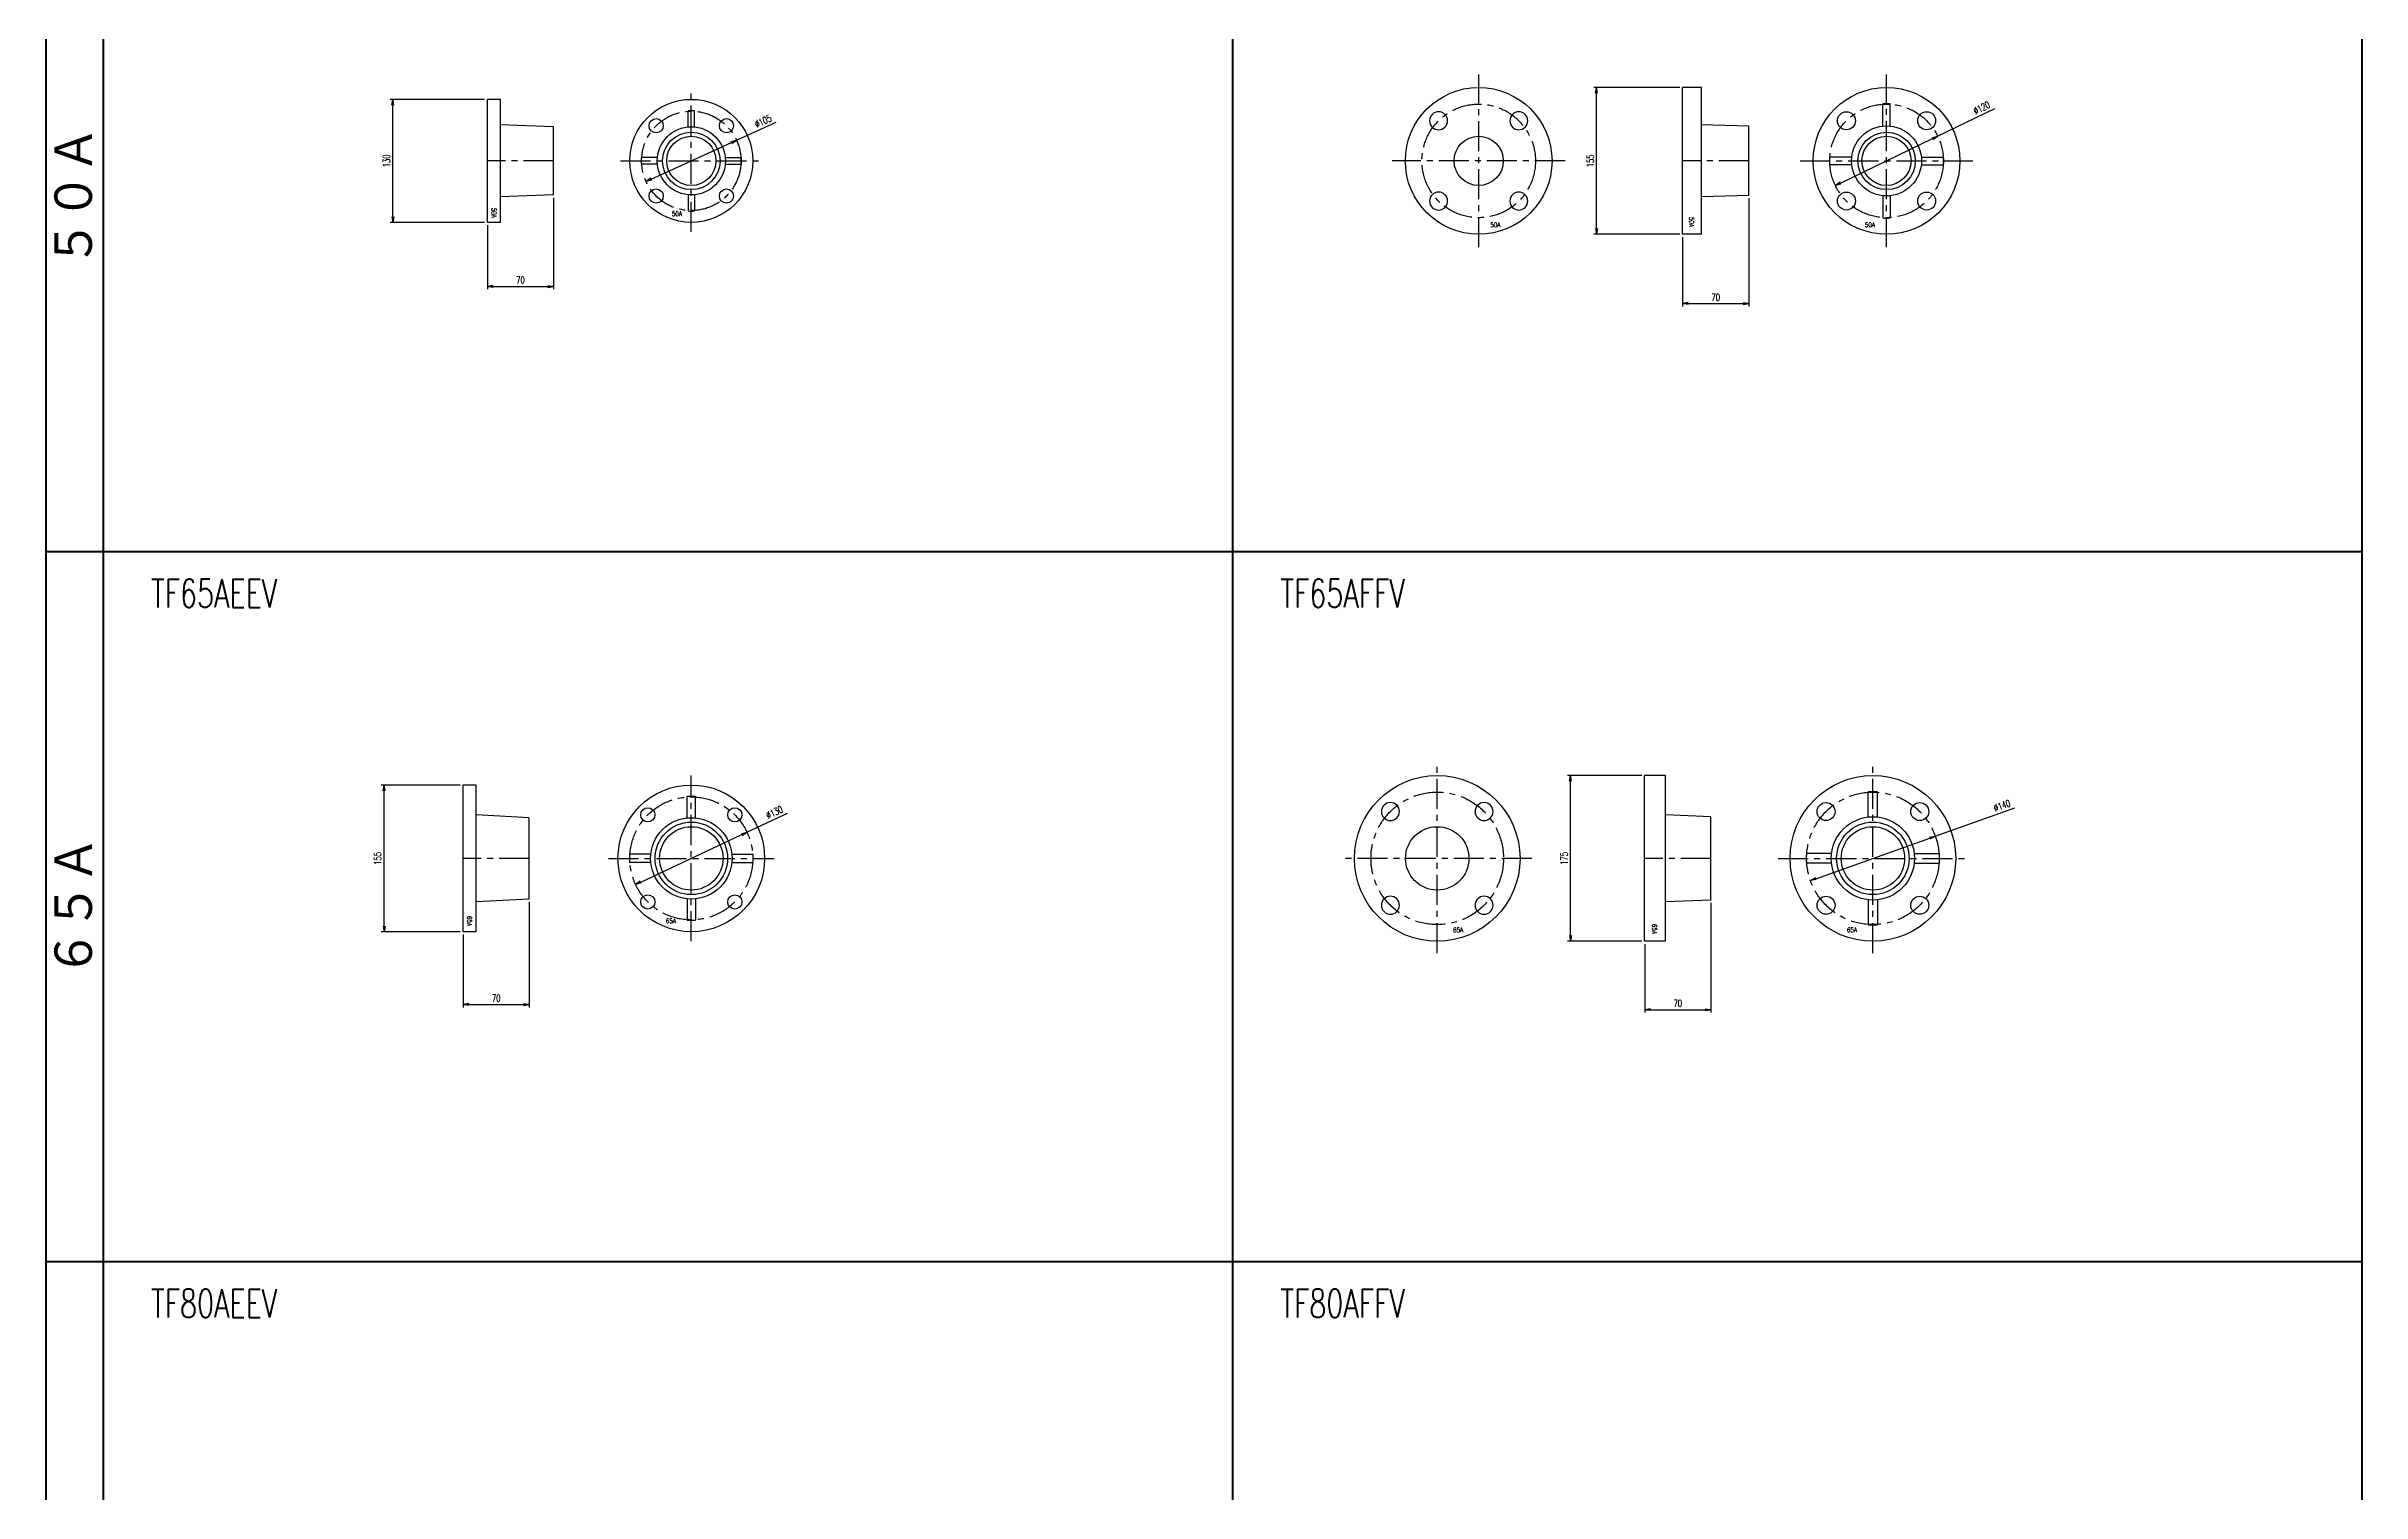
# Model space of a CAD drawing. Header units: millimetres. Extents: x 1711 to 90196, y -23291 to 8516.
# Drawn here: x 35937 to 38383, y -17235 to -15707 of the extents above; entities that cross this region are included whole.
import ezdxf
from ezdxf.enums import TextEntityAlignment as Align

# ---------------------------------------------------------------- set-up
doc = ezdxf.new("R2010")
doc.units = ezdxf.units.MM
doc.header["$PDMODE"] = 35
doc.linetypes.add('CENTER', pattern=[50.8, 31.75, -6.35, 6.35, -6.35])
for name, color, linetype in [('CEN', 2, 'CENTER'), ('寸法', 2, 'Continuous'), ('配管-CVP', 4, 'Continuous'), ('＃配管（PVC)', 21, 'Continuous')]:
    doc.layers.add(name, color=color, linetype=linetype)
doc.layers.add('line', color=153, linetype='Continuous', lineweight=50)
doc.styles.add('kpk', font='romans.shx', dxfattribs={"width": 0.7, "bigfont": 'extfont2.shx'})
doc.styles.get("Standard").update_dxf_attribs({"font": 'romans.shx', "bigfont": 'extfont.shx'})
doc.dimstyles.new('KPK-3', dxfattribs={"dimscale": 3, "dimtxt": 2.5, "dimasz": 2, "dimexe": 1, "dimexo": 1, "dimgap": 1, "dimtad": 3, "dimdec": 1, "dimdsep": 46, "dimtxsty": 'kpk', "dimblk": 'OPEN', "dimcen": 2.5, "dimclrd": 2, "dimclre": 2, "dimclrt": 4, "dimadec": 1, "dimazin": 2, "dimtfac": 1, "dimtdec": 1, "dimtmove": 0, "dimatfit": 2, "dimldrblk": 'OPEN', "dimfxl": 0, "dimlwd": -1, "dimlwe": -1, "dimarcsym": 0})

# ---------------------------------------------------------------- blocks, each defined once
blk = doc.blocks.new('_Open')
at = {"color": 0, "linetype": 'ByBlock', "lineweight": -2}
for p, q in [((-1, 0.17), (0, 0)), ((-1, -0.17), (0, 0)), ((0, 0), (-1, 0))]:
    blk.add_line(p, q, dxfattribs=at)
blk = doc.blocks.new('*D1956')
at = {"layer": 'Defpoints', "color": 0, "transparency": 16777216}
for p in [(37547.3, -16477.7), (37625.7, -16477.7), (37625.7, -16652.7)]:
    blk.add_point(p, dxfattribs=at)
at = {"layer": '寸法', "color": 2, "transparency": 16777216}
for p, q in [((37622.7, -16477.7), (37544.3, -16477.7)), ((37547.3, -16646.7), (37547.3, -16483.7)), ((37622.7, -16652.7), (37544.3, -16652.7))]:
    blk.add_line(p, q, dxfattribs=at)
at = {"layer": '寸法', "color": 2, "transparency": 16777216, "xscale": 6, "yscale": 6, "zscale": 6}
for p, rotation in [((37547.3, -16477.7), 90), ((37547.3, -16652.7), 270)]:
    blk.add_blockref('_Open', p, dxfattribs=dict(at, rotation=rotation))
at = {"layer": '寸法', "color": 4, "transparency": 16777216, "insert": (37540.6, -16565.2), "char_height": 7.5, "attachment_point": 5, "rotation": 90, "style": 'kpk', "bg_fill": 3, "box_fill_scale": 1.1, "bg_fill_color": 256, "bg_fill_true_color": 13158600, "bg_fill_transparency": 0}
blk.add_mtext('175', dxfattribs=at)
blk = doc.blocks.new('*D1957')
at = {"layer": 'Defpoints', "color": 0, "transparency": 16777216}
for p in [(37932.8, -16541.7), (37800.9, -16588.7)]:
    blk.add_point(p, dxfattribs=at)
at = {"layer": '寸法', "color": 2, "transparency": 16777216}
for p, q in [((37932.8, -16541.7), (38017, -16511.7)), ((37806.6, -16586.7), (37927.1, -16543.7))]:
    blk.add_line(p, q, dxfattribs=at)
at = {"layer": '寸法', "color": 2, "transparency": 16777216, "xscale": 6, "yscale": 6, "zscale": 6}
for p, rotation in [((37932.8, -16541.7), 19.60603177929173), ((37800.9, -16588.7), 199.6060317792918)]:
    blk.add_blockref('_Open', p, dxfattribs=dict(at, rotation=rotation))
at = {"layer": '寸法', "color": 4, "transparency": 16777216, "insert": (38003.3, -16509.4), "char_height": 7.5, "attachment_point": 5, "rotation": 19.606, "style": 'kpk', "bg_fill": 3, "box_fill_scale": 1.1, "bg_fill_color": 256, "bg_fill_true_color": 13158600, "bg_fill_transparency": 0}
blk.add_mtext('∅140', dxfattribs=at)
blk = doc.blocks.new('*D1959')
at = {"layer": 'Defpoints', "color": 0, "transparency": 16777216}
for p in [(37695.7, -16609.2), (37625.7, -16652.7), (37695.7, -16725)]:
    blk.add_point(p, dxfattribs=at)
at = {"layer": '寸法', "color": 2, "transparency": 16777216}
for p, q in [((37695.7, -16612.2), (37695.7, -16728)), ((37625.7, -16655.7), (37625.7, -16728)), ((37631.7, -16725), (37689.7, -16725))]:
    blk.add_line(p, q, dxfattribs=at)
at = {"layer": '寸法', "color": 2, "transparency": 16777216, "xscale": 6, "yscale": 6, "zscale": 6, "rotation": 180}
blk.add_blockref('_Open', (37625.7, -16725), dxfattribs=at)
at = {"layer": '寸法', "color": 2, "transparency": 16777216, "xscale": 6, "yscale": 6, "zscale": 6}
blk.add_blockref('_Open', (37695.7, -16725), dxfattribs=at)
at = {"layer": '寸法', "color": 4, "transparency": 16777216, "insert": (37660.7, -16718.3), "char_height": 7.5, "attachment_point": 5, "style": 'kpk', "bg_fill": 3, "box_fill_scale": 1.1, "bg_fill_color": 256, "bg_fill_true_color": 13158600, "bg_fill_transparency": 0}
blk.add_mtext('70', dxfattribs=at)
blk = doc.blocks.new('*D1960')
at = {"layer": 'Defpoints', "color": 0, "transparency": 16777216}
for p in [(37574.9, -15751), (37665.8, -15751), (37665.8, -15906)]:
    blk.add_point(p, dxfattribs=at)
at = {"layer": '寸法', "color": 2, "transparency": 16777216}
for p, q in [((37662.8, -15751), (37571.9, -15751)), ((37574.9, -15900), (37574.9, -15757)), ((37662.8, -15906), (37571.9, -15906))]:
    blk.add_line(p, q, dxfattribs=at)
at = {"layer": '寸法', "color": 2, "transparency": 16777216, "xscale": 6, "yscale": 6, "zscale": 6}
for p, rotation in [((37574.9, -15751), 90), ((37574.9, -15906), 270)]:
    blk.add_blockref('_Open', p, dxfattribs=dict(at, rotation=rotation))
at = {"layer": '寸法', "color": 4, "transparency": 16777216, "insert": (37568.2, -15828.5), "char_height": 7.5, "attachment_point": 5, "rotation": 90, "style": 'kpk', "bg_fill": 3, "box_fill_scale": 1.1, "bg_fill_color": 256, "bg_fill_true_color": 13158600, "bg_fill_transparency": 0}
blk.add_mtext('155', dxfattribs=at)
blk = doc.blocks.new('*D1961')
at = {"layer": 'Defpoints', "color": 0, "transparency": 16777216}
for p in [(37935.3, -15802.4), (37827.3, -15854.6)]:
    blk.add_point(p, dxfattribs=at)
at = {"layer": '寸法', "color": 2, "transparency": 16777216}
for p, q in [((37935.3, -15802.4), (37995.7, -15773.2)), ((37832.7, -15852), (37929.9, -15805))]:
    blk.add_line(p, q, dxfattribs=at)
at = {"layer": '寸法', "color": 2, "transparency": 16777216, "xscale": 6, "yscale": 6, "zscale": 6}
for p, rotation in [((37935.3, -15802.4), 25.80501487522204), ((37827.3, -15854.6), 205.805014875222)]:
    blk.add_blockref('_Open', p, dxfattribs=dict(at, rotation=rotation))
at = {"layer": '寸法', "color": 4, "transparency": 16777216, "insert": (37981.8, -15772.4), "char_height": 7.5, "attachment_point": 5, "rotation": 25.805, "style": 'kpk', "bg_fill": 3, "box_fill_scale": 1.1, "bg_fill_color": 256, "bg_fill_true_color": 13158600, "bg_fill_transparency": 0}
blk.add_mtext('∅120', dxfattribs=at)
blk = doc.blocks.new('*D1962')
at = {"layer": 'Defpoints', "color": 0, "transparency": 16777216}
for p in [(37735.8, -15865), (37665.8, -15906), (37735.8, -15979.2)]:
    blk.add_point(p, dxfattribs=at)
at = {"layer": '寸法', "color": 2, "transparency": 16777216}
for p, q in [((37735.8, -15868), (37735.8, -15982.2)), ((37665.8, -15909), (37665.8, -15982.2)), ((37671.8, -15979.2), (37729.8, -15979.2))]:
    blk.add_line(p, q, dxfattribs=at)
at = {"layer": '寸法', "color": 2, "transparency": 16777216, "xscale": 6, "yscale": 6, "zscale": 6, "rotation": 180}
blk.add_blockref('_Open', (37665.8, -15979.2), dxfattribs=at)
at = {"layer": '寸法', "color": 2, "transparency": 16777216, "xscale": 6, "yscale": 6, "zscale": 6}
blk.add_blockref('_Open', (37735.8, -15979.2), dxfattribs=at)
at = {"layer": '寸法', "color": 4, "transparency": 16777216, "insert": (37700.8, -15972.5), "char_height": 7.5, "attachment_point": 5, "style": 'kpk', "bg_fill": 3, "box_fill_scale": 1.1, "bg_fill_color": 256, "bg_fill_true_color": 13158600, "bg_fill_transparency": 0}
blk.add_mtext('70', dxfattribs=at)
blk = doc.blocks.new('*D3111')
at = {"layer": 'Defpoints', "color": 0, "transparency": 16777216}
for p in [(36472.8, -15864.5), (36402.8, -15893.5), (36472.8, -15961.1)]:
    blk.add_point(p, dxfattribs=at)
at = {"layer": '寸法', "color": 2, "transparency": 16777216}
for p, q in [((36472.8, -15867.5), (36472.8, -15964.1)), ((36402.8, -15896.5), (36402.8, -15964.1)), ((36408.8, -15961.1), (36466.8, -15961.1))]:
    blk.add_line(p, q, dxfattribs=at)
at = {"layer": '寸法', "color": 2, "transparency": 16777216, "xscale": 6, "yscale": 6, "zscale": 6, "rotation": 180}
blk.add_blockref('_Open', (36402.8, -15961.1), dxfattribs=at)
at = {"layer": '寸法', "color": 2, "transparency": 16777216, "xscale": 6, "yscale": 6, "zscale": 6}
blk.add_blockref('_Open', (36472.8, -15961.1), dxfattribs=at)
at = {"layer": '寸法', "color": 4, "transparency": 16777216, "insert": (36437.8, -15954.4), "char_height": 7.5, "attachment_point": 5, "style": 'kpk', "bg_fill": 3, "box_fill_scale": 1.1, "bg_fill_color": 256, "bg_fill_true_color": 13158600, "bg_fill_transparency": 0}
blk.add_mtext('70', dxfattribs=at)
blk = doc.blocks.new('*D3112')
at = {"layer": 'Defpoints', "color": 0, "transparency": 16777216}
for p in [(36666, -15806.7), (36570.5, -15850.3)]:
    blk.add_point(p, dxfattribs=at)
at = {"layer": '寸法', "color": 2, "transparency": 16777216}
for p, q in [((36666, -15806.7), (36708, -15787.6)), ((36576, -15847.8), (36660.6, -15809.2))]:
    blk.add_line(p, q, dxfattribs=at)
at = {"layer": '寸法', "color": 2, "transparency": 16777216, "xscale": 6, "yscale": 6, "zscale": 6}
for p, rotation in [((36666, -15806.7), 24.5109761054878), ((36570.5, -15850.3), 204.5109761054878)]:
    blk.add_blockref('_Open', p, dxfattribs=dict(at, rotation=rotation))
at = {"layer": '寸法', "color": 4, "transparency": 16777216, "insert": (36694.2, -15786.5), "char_height": 7.5, "attachment_point": 5, "rotation": 24.511, "style": 'kpk', "bg_fill": 3, "box_fill_scale": 1.1, "bg_fill_color": 256, "bg_fill_true_color": 13158600, "bg_fill_transparency": 0}
blk.add_mtext('∅105', dxfattribs=at)
blk = doc.blocks.new('*D3113')
at = {"layer": 'Defpoints', "color": 0, "transparency": 16777216}
for p in [(36302.9, -15763.5), (36402.8, -15763.5), (36402.8, -15893.5)]:
    blk.add_point(p, dxfattribs=at)
at = {"layer": '寸法', "color": 2, "transparency": 16777216}
for p, q in [((36399.8, -15763.5), (36299.9, -15763.5)), ((36302.9, -15887.5), (36302.9, -15769.5)), ((36399.8, -15893.5), (36299.9, -15893.5))]:
    blk.add_line(p, q, dxfattribs=at)
at = {"layer": '寸法', "color": 2, "transparency": 16777216, "xscale": 6, "yscale": 6, "zscale": 6}
for p, rotation in [((36302.9, -15763.5), 90), ((36302.9, -15893.5), 270)]:
    blk.add_blockref('_Open', p, dxfattribs=dict(at, rotation=rotation))
at = {"layer": '寸法', "color": 4, "transparency": 16777216, "insert": (36296.2, -15828.5), "char_height": 7.5, "attachment_point": 5, "rotation": 90, "style": 'kpk', "bg_fill": 3, "box_fill_scale": 1.1, "bg_fill_color": 256, "bg_fill_true_color": 13158600, "bg_fill_transparency": 0}
blk.add_mtext('130', dxfattribs=at)
blk = doc.blocks.new('*D3114')
at = {"layer": 'Defpoints', "color": 0, "transparency": 16777216}
for p in [(36293.6, -16487.7), (36377.1, -16487.7), (36377.1, -16642.7)]:
    blk.add_point(p, dxfattribs=at)
at = {"layer": '寸法', "color": 2, "transparency": 16777216}
for p, q in [((36374.1, -16487.7), (36290.6, -16487.7)), ((36293.6, -16636.7), (36293.6, -16493.7)), ((36374.1, -16642.7), (36290.6, -16642.7))]:
    blk.add_line(p, q, dxfattribs=at)
at = {"layer": '寸法', "color": 2, "transparency": 16777216, "xscale": 6, "yscale": 6, "zscale": 6}
for p, rotation in [((36293.6, -16487.7), 90), ((36293.6, -16642.7), 270)]:
    blk.add_blockref('_Open', p, dxfattribs=dict(at, rotation=rotation))
at = {"layer": '寸法', "color": 4, "transparency": 16777216, "insert": (36286.9, -16565.2), "char_height": 7.5, "attachment_point": 5, "rotation": 90, "style": 'kpk', "bg_fill": 3, "box_fill_scale": 1.1, "bg_fill_color": 256, "bg_fill_true_color": 13158600, "bg_fill_transparency": 0}
blk.add_mtext('155', dxfattribs=at)
blk = doc.blocks.new('*D3115')
at = {"layer": 'Defpoints', "color": 0, "transparency": 16777216}
for p in [(36677.1, -16537.6), (36559.4, -16592.8)]:
    blk.add_point(p, dxfattribs=at)
at = {"layer": '寸法', "color": 2, "transparency": 16777216}
for p, q in [((36677.1, -16537.6), (36720, -16517.5)), ((36564.9, -16590.2), (36671.7, -16540.1))]:
    blk.add_line(p, q, dxfattribs=at)
at = {"layer": '寸法', "color": 2, "transparency": 16777216, "xscale": 6, "yscale": 6, "zscale": 6}
for p, rotation in [((36677.1, -16537.6), 25.12557913293045), ((36559.4, -16592.8), 205.1255791329305)]:
    blk.add_blockref('_Open', p, dxfattribs=dict(at, rotation=rotation))
at = {"layer": '寸法', "color": 4, "transparency": 16777216, "insert": (36706.1, -16516.5), "char_height": 7.5, "attachment_point": 5, "rotation": 25.1256, "style": 'kpk', "bg_fill": 3, "box_fill_scale": 1.1, "bg_fill_color": 256, "bg_fill_true_color": 13158600, "bg_fill_transparency": 0}
blk.add_mtext('∅130', dxfattribs=at)
blk = doc.blocks.new('*D3116')
at = {"layer": 'Defpoints', "color": 0, "transparency": 16777216}
for p in [(36447.1, -16608.2), (36377.1, -16642.7), (36447.1, -16719.6)]:
    blk.add_point(p, dxfattribs=at)
at = {"layer": '寸法', "color": 2, "transparency": 16777216}
for p, q in [((36447.1, -16611.2), (36447.1, -16722.6)), ((36377.1, -16645.7), (36377.1, -16722.6)), ((36383.1, -16719.6), (36441.1, -16719.6))]:
    blk.add_line(p, q, dxfattribs=at)
at = {"layer": '寸法', "color": 2, "transparency": 16777216, "xscale": 6, "yscale": 6, "zscale": 6, "rotation": 180}
blk.add_blockref('_Open', (36377.1, -16719.6), dxfattribs=at)
at = {"layer": '寸法', "color": 2, "transparency": 16777216, "xscale": 6, "yscale": 6, "zscale": 6}
blk.add_blockref('_Open', (36447.1, -16719.6), dxfattribs=at)
at = {"layer": '寸法', "color": 4, "transparency": 16777216, "insert": (36412.1, -16712.8), "char_height": 7.5, "attachment_point": 5, "style": 'kpk', "bg_fill": 3, "box_fill_scale": 1.1, "bg_fill_color": 256, "bg_fill_true_color": 13158600, "bg_fill_transparency": 0}
blk.add_mtext('70', dxfattribs=at)
blk = doc.blocks.new('A$Cad8c2615')
at = {"layer": 'line'}
for p, q in [((0, -11777.5), (0, 0)), ((60, 0), (60, -11777.5)), ((2446.7, 0), (2446.7, -11777.5)), ((1253.3, -160), (1253.3, -11777.5)), ((0, -4727.5), (2446.7, -4727.5)), ((0, -5477.5), (2446.7, -5477.5))]:
    blk.add_line(p, q, dxfattribs=at)
at = {"layer": 'line', "char_height": 45, "attachment_point": 5, "rotation": 90}
for s, insert in [('５０Ａ', (30, -4352.5)), ('６５Ａ', (30, -5102.5))]:
    blk.add_mtext(s, dxfattribs=dict(at, insert=insert))
at = {"layer": 'line', "char_height": 30, "attachment_point": 4}
for s, insert in [('{\\W0.7;TF65AEEV}', (110.7, -4771.6)), ('{\\W0.7;TF65AFFV}', (1304, -4771.6)), ('{\\W0.7;TF80AEEV}', (110.7, -5521.6)), ('{\\W0.7;TF80AFFV}', (1304, -5521.6))]:
    blk.add_mtext(s, dxfattribs=dict(at, insert=insert))
blk = doc.blocks.new('TS-F-(JIS10K)50A-F')
at = {"layer": '＃配管（PVC)', "color": 0, "linetype": 'ByBlock'}
for p, q in [((0, -77.5), (0, 77.5)), ((20, 77.5), (0, 77.5)), ((20, -77.5), (20, 77.5)), ((70, 36.5), (20, 38)), ((70, -36.5), (70, 36.5)), ((70, -36.5), (20, -38)), ((20, -77.5), (0, -77.5))]:
    blk.add_line(p, q, dxfattribs=at)
at = {"layer": '＃配管（PVC)', "color": 2, "linetype": 'CENTER'}
blk.add_line((70, 0), (0, 0), dxfattribs=at)
at = {"layer": 'Defpoints', "color": 6, "style": 'kpk', "width": 0.7}
blk.add_text('50A', height=5, rotation=270, dxfattribs=at).set_placement((9.5, -64.5), align=Align.MIDDLE)
blk = doc.blocks.new('*U1719')
at = {"layer": '＃配管（PVC)', "color": 0, "linetype": 'ByBlock'}
blk.add_circle((0, 0), 9.5, dxfattribs=at)
blk = doc.blocks.new('*U1720')
at = {"layer": '＃配管（PVC)', "color": 0, "linetype": 'ByBlock', "lineweight": -2}
for p, rotation in [((37838.9, -13978.6), 269.9999999999999), ((37923.7, -13978.6), 180)]:
    blk.add_blockref('*U1719', p, dxfattribs=dict(at, rotation=rotation))
blk.add_blockref('*U1719', (37838.9, -14063.4), dxfattribs=at)
at = {"layer": '＃配管（PVC)', "color": 0, "linetype": 'ByBlock', "lineweight": -2, "transparency": 16777216, "rotation": 90}
blk.add_blockref('*U1719', (37923.7, -14063.4), dxfattribs=at)
blk = doc.blocks.new('TS-F-(JIS10K)50A-T')
at = {"layer": '＃配管（PVC)', "color": 2, "linetype": 'CENTER'}
for p, q in [((0, -91.2), (0, 91.2)), ((-91.2, 0), (91.2, 0))]:
    blk.add_line(p, q, dxfattribs=at)
at = {"layer": '＃配管（PVC)', "color": 0, "linetype": 'ByBlock'}
for p, q in [((-4, 36.8), (-4, 60.3)), ((4, 36.8), (4, 60.3)), ((-36.8, 4), (-60.3, 4)), ((36.8, 4), (60.3, 4)), ((-36.8, -4), (-60.3, -4)), ((36.8, -4), (60.3, -4)), ((-4, -36.8), (-4, -60.3)), ((4, -36.8), (4, -60.3))]:
    blk.add_line(p, q, dxfattribs=at)
for radius in [77.5, 37, 30.4, 26]:
    blk.add_circle((0, 0), radius, dxfattribs=at)
at = {"layer": '＃配管（PVC)', "color": 2, "linetype": 'CENTER'}
blk.add_circle((0, 0), 60, dxfattribs=at)
at = {"layer": '＃配管（PVC)', "color": 0, "linetype": 'ByBlock'}
for start, end in [(86.2027, 93.7973), (176.2027, 183.7973), (356.2027, 3.7973), (266.2027, 273.7973)]:
    blk.add_arc((0, 0), 60.4, start, end, dxfattribs=at)
blk.add_blockref('*U1720', (-37881.3, 14021), dxfattribs=at)
at = {"layer": 'Defpoints', "color": 6, "style": 'kpk', "width": 0.7}
blk.add_text('50A', height=5, dxfattribs=at).set_placement((-17.6, -67.5), align=Align.MIDDLE)
blk = doc.blocks.new('*U1722')
at = {"layer": '＃配管（PVC)', "color": 0, "linetype": 'ByBlock'}
blk.add_circle((0, 0), 9.5, dxfattribs=at)
blk = doc.blocks.new('*U1723')
at = {"layer": '＃配管（PVC)', "color": 0, "linetype": 'ByBlock', "lineweight": -2}
for p, rotation in [((37838.9, -13978.6), 269.9999999999999), ((37923.7, -13978.6), 180)]:
    blk.add_blockref('*U1722', p, dxfattribs=dict(at, rotation=rotation))
blk.add_blockref('*U1722', (37838.9, -14063.4), dxfattribs=at)
at = {"layer": '＃配管（PVC)', "color": 0, "linetype": 'ByBlock', "lineweight": -2, "transparency": 16777216, "rotation": 90}
blk.add_blockref('*U1722', (37923.7, -14063.4), dxfattribs=at)
blk = doc.blocks.new('TS-F-(JIS10K)50A-B')
at = {"layer": '＃配管（PVC)', "color": 2, "linetype": 'CENTER'}
for p, q in [((0, -91.3), (0, 91.2)), ((91.2, 0), (-91.3, 0))]:
    blk.add_line(p, q, dxfattribs=at)
at = {"layer": '＃配管（PVC)', "color": 0, "linetype": 'ByBlock'}
for radius in [77.5, 26]:
    blk.add_circle((0, 0), radius, dxfattribs=at)
at = {"layer": '＃配管（PVC)', "color": 2, "linetype": 'CENTER'}
blk.add_circle((0, 0), 60, dxfattribs=at)
at = {"layer": '＃配管（PVC)', "color": 0, "linetype": 'ByBlock', "xscale": -1}
blk.add_blockref('*U1723', (37881.3, 14021), dxfattribs=at)
at = {"layer": 'Defpoints', "color": 6, "style": 'kpk', "width": 0.7}
blk.add_text('50A', height=5, dxfattribs=at).set_placement((17.6, -67.5), align=Align.MIDDLE)
blk = doc.blocks.new('TS-F-(JIS10K)65A-F')
at = {"layer": '＃配管（PVC)', "color": 0, "linetype": 'ByBlock'}
for p, q in [((0, -87.5), (0, 87.5)), ((22, 87.5), (0, 87.5)), ((22, -87.5), (22, 87.5)), ((70, 44), (22, 46)), ((70, -44), (70, 44)), ((70, -44), (22, -46)), ((22, -87.5), (0, -87.5))]:
    blk.add_line(p, q, dxfattribs=at)
at = {"layer": '＃配管（PVC)', "color": 2, "linetype": 'CENTER'}
blk.add_line((70, 0), (0, 0), dxfattribs=at)
at = {"layer": 'Defpoints', "color": 6, "style": 'kpk', "width": 0.7}
blk.add_text('65A', height=5, rotation=270, dxfattribs=at).set_placement((10.5, -74.5), align=Align.MIDDLE)
blk = doc.blocks.new('*U1726')
at = {"layer": '＃配管（PVC)', "color": 0, "linetype": 'ByBlock'}
blk.add_circle((0, 0), 9.5, dxfattribs=at)
blk = doc.blocks.new('*U1727')
at = {"layer": '＃配管（PVC)', "color": 0, "linetype": 'ByBlock', "lineweight": -2}
for p, rotation in [((37817.4, -14708.2), 270), ((37916.4, -14708.2), 180)]:
    blk.add_blockref('*U1726', p, dxfattribs=dict(at, rotation=rotation))
blk.add_blockref('*U1726', (37817.4, -14807.2), dxfattribs=at)
at = {"layer": '＃配管（PVC)', "color": 0, "linetype": 'ByBlock', "lineweight": -2, "transparency": 16777216, "rotation": 90.00000000000001}
blk.add_blockref('*U1726', (37916.4, -14807.2), dxfattribs=at)
blk = doc.blocks.new('TS-F-(JIS10K)65A-T')
at = {"layer": '＃配管（PVC)', "color": 2, "linetype": 'CENTER'}
for p, q in [((0, -100), (0, 100)), ((-100, 0), (100, 0))]:
    blk.add_line(p, q, dxfattribs=at)
at = {"layer": '＃配管（PVC)', "color": 0, "linetype": 'ByBlock'}
for p, q in [((-5, 43.7), (-5, 70.2)), ((5, 43.7), (5, 70.2)), ((-43.7, 5), (-70.2, 5)), ((43.7, 5), (70.2, 5)), ((-43.7, -5), (-70.2, -5)), ((43.7, -5), (70.2, -5)), ((-5, -43.7), (-5, -70.2)), ((5, -43.7), (5, -70.2))]:
    blk.add_line(p, q, dxfattribs=at)
for radius in [87.5, 44, 38.3, 33.5]:
    blk.add_circle((0, 0), radius, dxfattribs=at)
at = {"layer": '＃配管（PVC)', "color": 2, "linetype": 'CENTER'}
blk.add_circle((0, 0), 70, dxfattribs=at)
at = {"layer": '＃配管（PVC)', "color": 0, "linetype": 'ByBlock'}
for start, end in [(85.9258, 94.0742), (175.9258, 184.0742), (355.9258, 4.0742), (265.9258, 274.0742)]:
    blk.add_arc((0, 0), 70.4, start, end, dxfattribs=at)
blk.add_blockref('*U1727', (-37866.9, 14757.7), dxfattribs=at)
at = {"layer": 'Defpoints', "color": 6, "style": 'kpk', "width": 0.7}
blk.add_text('65A', height=5, dxfattribs=at).set_placement((-22.1, -75.5), align=Align.MIDDLE)
blk = doc.blocks.new('*U1729')
at = {"layer": '＃配管（PVC)', "color": 0, "linetype": 'ByBlock'}
blk.add_circle((0, 0), 9.5, dxfattribs=at)
blk = doc.blocks.new('*U1730')
at = {"layer": '＃配管（PVC)', "color": 0, "linetype": 'ByBlock', "lineweight": -2}
for p, rotation in [((37817.4, -14708.2), 270), ((37916.4, -14708.2), 180)]:
    blk.add_blockref('*U1729', p, dxfattribs=dict(at, rotation=rotation))
blk.add_blockref('*U1729', (37817.4, -14807.2), dxfattribs=at)
at = {"layer": '＃配管（PVC)', "color": 0, "linetype": 'ByBlock', "lineweight": -2, "transparency": 16777216, "rotation": 90.00000000000001}
blk.add_blockref('*U1729', (37916.4, -14807.2), dxfattribs=at)
blk = doc.blocks.new('TS-F-(JIS10K)65A-B')
at = {"layer": '＃配管（PVC)', "color": 2, "linetype": 'CENTER'}
for p, q in [((0, -100), (0, 100)), ((100, 0), (-100, 0))]:
    blk.add_line(p, q, dxfattribs=at)
at = {"layer": '＃配管（PVC)', "color": 0, "linetype": 'ByBlock'}
for radius in [87.5, 33.5]:
    blk.add_circle((0, 0), radius, dxfattribs=at)
at = {"layer": '＃配管（PVC)', "color": 2, "linetype": 'CENTER'}
blk.add_circle((0, 0), 70, dxfattribs=at)
at = {"layer": '＃配管（PVC)', "color": 0, "linetype": 'ByBlock', "xscale": -1}
blk.add_blockref('*U1730', (37866.9, 14757.7), dxfattribs=at)
at = {"layer": 'Defpoints', "color": 6, "style": 'kpk', "width": 0.7}
blk.add_text('65A', height=5, dxfattribs=at).set_placement((22.1, -75.5), align=Align.MIDDLE)

msp = doc.modelspace()

# ---------------------------------------------------------------- linework, layer by layer
at = {"layer": 'CEN'}
for p, q in [((36618.2728, -15903.4743), (36618.2728, -15753.4743)), ((36472.784, -15828.4743), (36402.784, -15828.4743)), ((36543.2728, -15828.4743), (36693.2728, -15828.4743)), ((36618.2728, -16652.6875), (36618.2728, -16477.6875)), ((36447.0916, -16565.1875), (36377.0916, -16565.1875)), ((36530.7728, -16565.1875), (36705.7728, -16565.1875))]:
    msp.add_line(p, q, dxfattribs=at)
for centre, radius in [((36618.2728, -15828.4743), 52.5), ((36618.2728, -16565.1875), 65)]:
    msp.add_circle(centre, radius, dxfattribs=at)
at = {"layer": '配管-CVP', "color": 0, "linetype": 'ByBlock'}
for p, q in [((36402.784, -15893.4743), (36402.784, -15763.4743)), ((36416.784, -15763.4743), (36402.784, -15763.4743)), ((36416.784, -15893.4743), (36416.784, -15763.4743)), ((36614.7728, -15792.6448), (36614.7728, -15775.5842)), ((36621.7728, -15792.6448), (36621.7728, -15775.5842)), ((36472.784, -15792.4743), (36416.784, -15790.4743)), ((36472.784, -15864.4743), (36472.784, -15792.4743)), ((36582.4433, -15824.9743), (36565.3827, -15824.9743)), ((36654.1023, -15824.9743), (36671.1629, -15824.9743)), ((36582.4433, -15831.9743), (36565.3827, -15831.9743)), ((36654.1023, -15831.9743), (36671.1629, -15831.9743)), ((36472.784, -15864.4743), (36416.784, -15866.4743)), ((36614.7728, -15864.3037), (36614.7728, -15881.3644)), ((36621.7728, -15864.3037), (36621.7728, -15881.3644)), ((36416.784, -15893.4743), (36402.784, -15893.4743)), ((36377.0916, -16642.6875), (36377.0916, -16487.6875)), ((36391.0916, -16487.6875), (36377.0916, -16487.6875)), ((36391.0916, -16642.6875), (36391.0916, -16487.6875)), ((36613.7728, -16522.4236), (36613.7728, -16499.9207)), ((36622.7728, -16522.4236), (36622.7728, -16499.9207)), ((36447.0916, -16522.1875), (36391.0916, -16519.1875)), ((36447.0916, -16608.1875), (36447.0916, -16522.1875)), ((36575.5089, -16560.6875), (36553.006, -16560.6875)), ((36661.0367, -16560.6875), (36683.5396, -16560.6875)), ((36575.5089, -16569.6875), (36553.006, -16569.6875)), ((36661.0367, -16569.6875), (36683.5396, -16569.6875)), ((36447.0916, -16608.1875), (36391.0916, -16611.1875)), ((36613.7728, -16607.9514), (36613.7728, -16630.4544)), ((36622.7728, -16607.9514), (36622.7728, -16630.4544)), ((36391.0916, -16642.6875), (36377.0916, -16642.6875))]:
    msp.add_line(p, q, dxfattribs=at)
for centre, radius in [((36618.2728, -15828.4743), 65), ((36581.1497, -15791.3512), 7.5), ((36618.2728, -15828.4743), 36), ((36618.2728, -15828.4743), 30.4), ((36618.2728, -15828.4743), 26), ((36655.3959, -15791.3512), 7.5), ((36581.1497, -15865.5974), 7.5), ((36655.3959, -15865.5974), 7.5), ((36618.2728, -16565.1875), 77.5), ((36572.3109, -16519.2256), 7.5), ((36664.2347, -16519.2256), 7.5), ((36618.2728, -16565.1875), 43), ((36618.2728, -16565.1875), 38.3), ((36618.2728, -16565.1875), 33.5), ((36572.3109, -16611.1495), 7.5), ((36664.2347, -16611.1495), 7.5)]:
    msp.add_circle(centre, radius, dxfattribs=at)
for centre, radius, start, end in [((36618.2728, -15828.4743), 53.0058, 86.213975, 93.786025), ((36618.2728, -15828.4743), 53.0058, 176.213975, 183.786025), ((36618.2728, -15828.4743), 53.0058, 356.213975, 3.786025), ((36618.2728, -15828.4743), 53.0058, 266.213975, 273.786025), ((36618.2728, -16565.1875), 65.4218, 86.055829, 93.944171), ((36618.2728, -16565.1875), 65.4218, 176.055829, 183.944171), ((36618.2728, -16565.1875), 65.4218, 356.055829, 3.944171), ((36618.2728, -16565.1875), 65.4218, 266.055829, 273.944171)]:
    msp.add_arc(centre, radius, start, end, dxfattribs=at)

# ---------------------------------------------------------------- block references
at = {"layer": '配管-CVP', "linetype": 'ByBlock'}
for name, p in [('TS-F-(JIS10K)50A-B', (37450.3101, -15828.4743)), ('TS-F-(JIS10K)65A-B', (37406.491, -16565.1875))]:
    msp.add_blockref(name, p, dxfattribs=at)

# ---------------------------------------------------------------- texts
at = {"layer": 'Defpoints', "color": 6, "style": 'kpk', "width": 0.7}
for s, p in [('50A', (36409.784, -15883.3465)), ('65A', (36384.0151, -16631.2447))]:
    msp.add_text(s, height=5, rotation=270, dxfattribs=at).set_placement(p, align=Align.MIDDLE)
for s, p in [('50A', (36603.0852, -15884.2566)), ('65A', (36596.7115, -16631.2447))]:
    msp.add_text(s, height=5, dxfattribs=at).set_placement(p, align=Align.MIDDLE)

# ---------------------------------------------------------------- dimensions: what is measured, and where the dimension line sits
at = {"layer": '寸法'}
for base, p1, p2, picture, middle in [((37574.9437, -15750.9743), (37665.7988, -15905.9743), (37665.7988, -15750.9743), '*D1960', (37568.1937, -15828.4743)), ((37547.3382, -16477.6875), (37625.6722, -16652.6875), (37625.6722, -16477.6875), '*D1956', (37540.5882, -16565.1875))]:
    dim = msp.add_linear_dim(base=base, p1=p1, p2=p2, angle=90, dimstyle='KPK-3', dxfattribs=at)
    dim.commit()
    dim.dimension.update_dxf_attribs({"geometry": picture, "text_midpoint": middle})
for p1, p2, picture, middle in [((37827.2707, -15854.5929), (37935.3044, -15802.3557), '*D1961', (37984.7633, -15778.441)), ((37800.9119, -16588.6761), (37932.795, -16541.699), '*D1957', (38005.6041, -16515.7642))]:
    dim = msp.add_diameter_dim_2p(p1=p1, p2=p2, dimstyle='KPK-3', dxfattribs=at)
    dim.commit()
    dim.dimension.update_dxf_attribs({"geometry": picture, "text_midpoint": middle, "dimtype": 163})

# ---------------------------------------------------------------- next in the draw order: block references
at = {"layer": '配管-CVP', "linetype": 'ByBlock'}
for name, p in [('TS-F-(JIS10K)50A-T', (37881.2876, -15828.4743)), ('TS-F-(JIS10K)65A-T', (37866.8535, -16565.1875))]:
    msp.add_blockref(name, p, dxfattribs=at)

# ---------------------------------------------------------------- next in the draw order: dimensions: what is measured, and where the dimension line sits
at = {"layer": '寸法'}
for p1, p2, picture, middle in [((36570.504, -15850.2548), (36666.0416, -15806.6937), '*D3112', (36696.9605, -15792.596)), ((36559.4231, -16592.7868), (36677.1225, -16537.5883), '*D3115', (36708.9917, -16522.6423))]:
    dim = msp.add_diameter_dim_2p(p1=p1, p2=p2, dimstyle='KPK-3', dxfattribs=at)
    dim.commit()
    dim.dimension.update_dxf_attribs({"geometry": picture, "text_midpoint": middle, "dimtype": 163})
for base, p1, p2, picture, middle in [((36472.784, -15961.1217), (36402.784, -15893.4743), (36472.784, -15864.4743), '*D3111', (36437.784, -15954.3717)), ((37735.7988, -15979.2225), (37665.7988, -15905.9743), (37735.7988, -15864.9743), '*D1962', (37700.7988, -15972.4725)), ((37695.6722, -16725.0253), (37625.6722, -16652.6875), (37695.6722, -16609.1875), '*D1959', (37660.6722, -16718.2753))]:
    dim = msp.add_linear_dim(base=base, p1=p1, p2=p2, dimstyle='KPK-3', dxfattribs=at)
    dim.commit()
    dim.dimension.update_dxf_attribs({"geometry": picture, "text_midpoint": middle})
dim = msp.add_linear_dim(base=(36293.6464, -16487.6875), p1=(36377.0916, -16642.6875), p2=(36377.0916, -16487.6875), angle=90, dimstyle='KPK-3', dxfattribs=at)
dim.commit()
dim.dimension.update_dxf_attribs({"geometry": '*D3114', "text_midpoint": (36286.8964, -16565.1875)})

# ---------------------------------------------------------------- next in the draw order: block references
at = {"layer": '配管-CVP', "linetype": 'ByBlock'}
for name, p in [('TS-F-(JIS10K)50A-F', (37665.7988, -15828.4743)), ('TS-F-(JIS10K)65A-F', (37625.6722, -16565.1875))]:
    msp.add_blockref(name, p, dxfattribs=at)

# ---------------------------------------------------------------- next in the draw order: dimensions: what is measured, and where the dimension line sits
at = {"layer": '寸法'}
dim = msp.add_linear_dim(base=(36302.9239, -15763.4743), p1=(36402.784, -15893.4743), p2=(36402.784, -15763.4743), angle=90, dimstyle='KPK-3', dxfattribs=at)
dim.commit()
dim.dimension.update_dxf_attribs({"geometry": '*D3113', "text_midpoint": (36296.1739, -15828.4743)})
dim = msp.add_linear_dim(base=(36447.0916, -16719.5605), p1=(36377.0916, -16642.6875), p2=(36447.0916, -16608.1875), dimstyle='KPK-3', dxfattribs=at)
dim.commit()
dim.dimension.update_dxf_attribs({"geometry": '*D3116', "text_midpoint": (36412.0916, -16712.8105)})

# ---------------------------------------------------------------- next in the draw order: block references
at = {"layer": 'line', "linetype": 'ByBlock'}
msp.add_blockref('A$Cad8c2615', (35936.6891, -11513.6234), dxfattribs=at)

doc.saveas('drawing.dxf')
